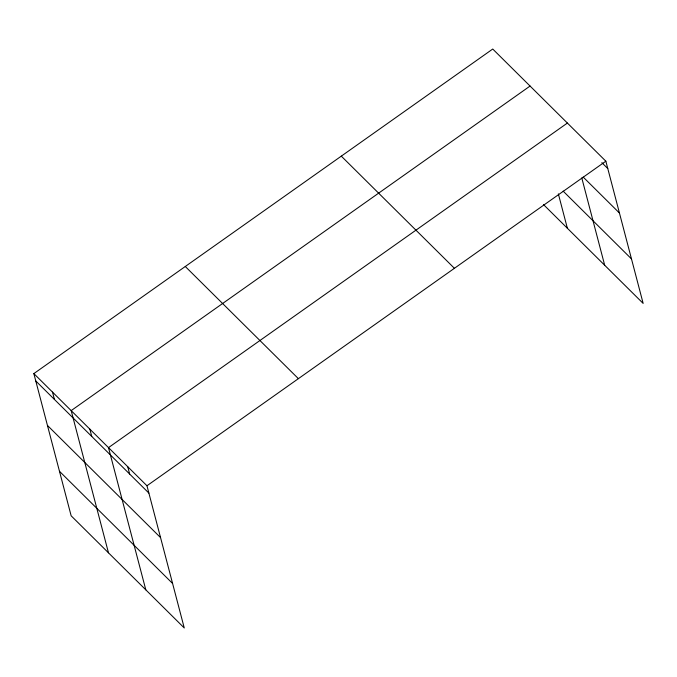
<?xml version="1.0" encoding="UTF-8"?>
<svg xmlns="http://www.w3.org/2000/svg" width="677" height="677" viewBox="0 0 677 677"><rect width="100%" height="100%" fill="white"/><g stroke="black" fill="none" stroke-linecap="round" stroke-linejoin="round"><path stroke-width="1.02" d="M33.85 373.602L146.96 485.764L184.262 627.968L71.153 515.806L33.85 373.602L492.738 49.032L605.847 161.194L643.15 303.398L543.479 204.556M530.066 86.047L71.178 410.617L108.481 552.821M567.385 123.062L108.498 447.632L145.809 589.836M146.96 485.764L605.847 161.194M601.853 162.658L607.768 168.531M583.21 177.103L619.447 213.035M563.154 191.142L631.472 258.893M341.301 156.142L454.411 268.304M185.286 266.493L298.388 378.655M35.771 380.939L148.881 493.101M47.449 425.444L160.559 537.606M59.483 471.302L172.584 583.464M581.788 177.958L604.696 265.266M558.347 193.859L567.368 228.251M127.733 466.698L129.654 474.035M89.838 429.125L91.759 436.453M52.51 392.11L54.439 399.447"/></g></svg>
